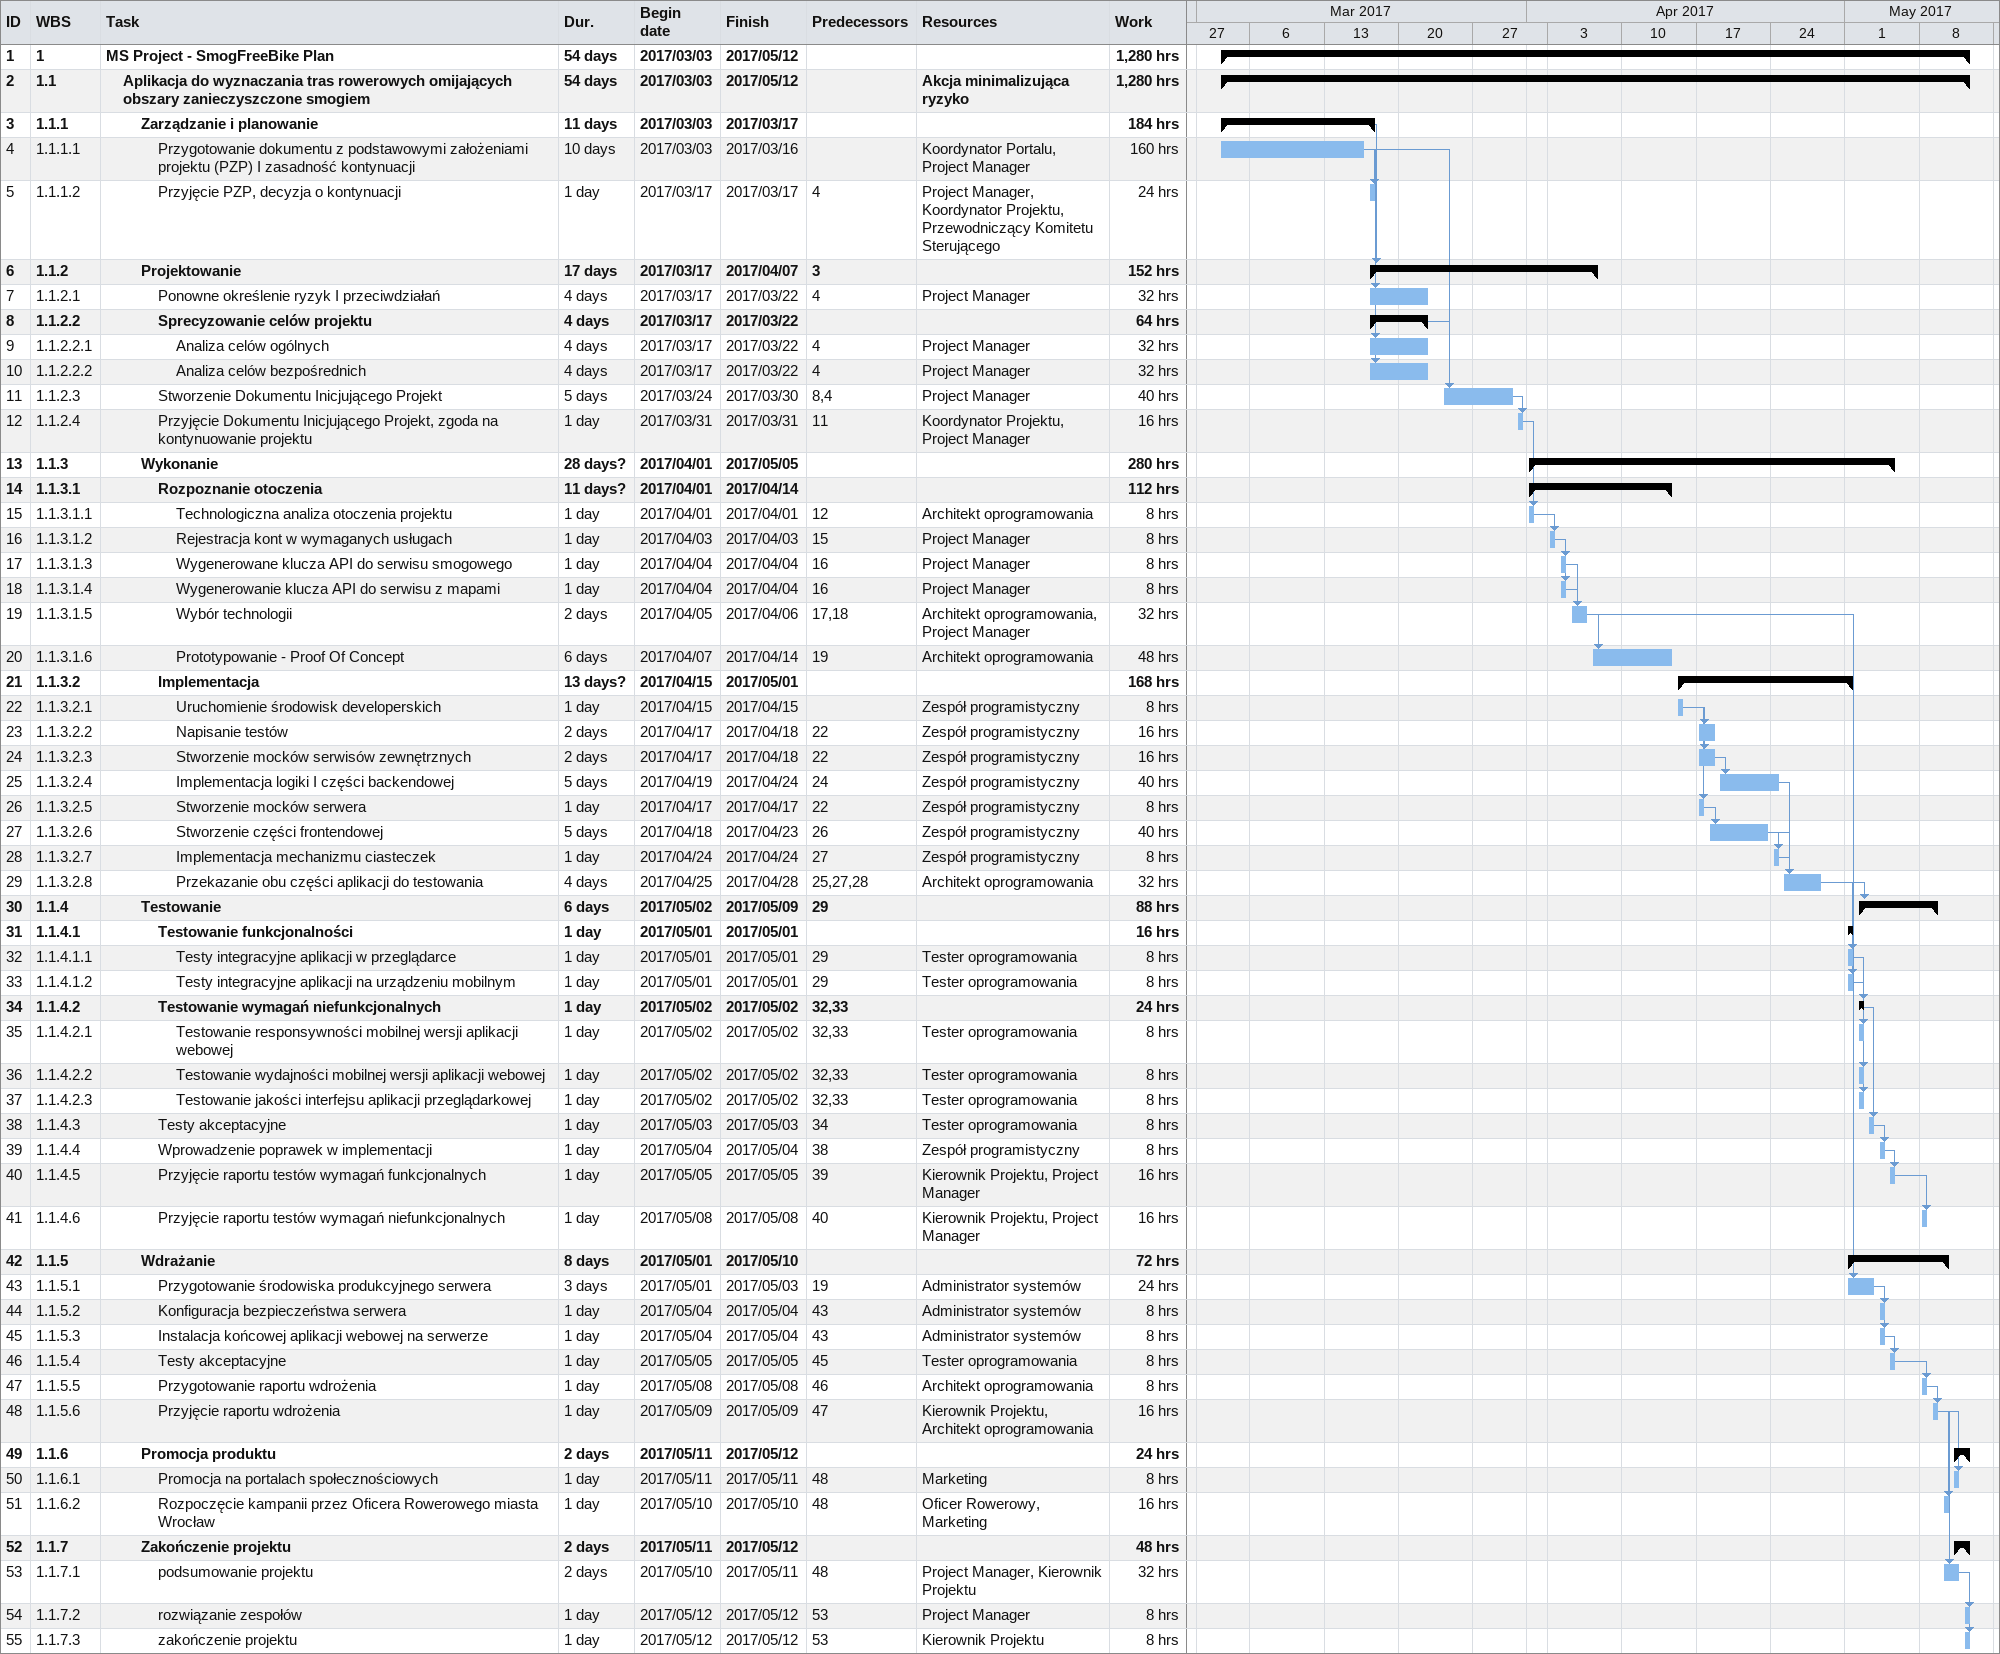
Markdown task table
| ID | WBS | Task | Duration | Start | Finish | Predecessors | Resources | Work (h) |
|---|---|---|---|---|---|---|---|---|
| 1 | 1 | **MS Project - SmogFreeBike Plan** | 54d | 2017-03-03 | 2017-05-12 |  |  | 1280 |
| 2 | 1.1 | **Aplikacja do wyznaczania tras rowerowych omijających obszary zanieczyszczone smogiem** | 54d | 2017-03-03 | 2017-05-12 |  | Akcja minimalizująca ryzyko | 1280 |
| 3 | 1.1.1 | **Zarządzanie i planowanie** | 11d | 2017-03-03 | 2017-03-17 |  |  | 184 |
| 4 | 1.1.1.1 | Przygotowanie dokumentu z podstawowymi założeniami projektu (PZP) I zasadność kontynuacji | 10d | 2017-03-03 | 2017-03-16 |  | Koordynator Portalu, Project Manager | 160 |
| 5 | 1.1.1.2 | Przyjęcie PZP, decyzja o kontynuacji | 1d | 2017-03-17 | 2017-03-17 | 4 | Project Manager, Koordynator Projektu, Przewodniczący Komitetu Sterującego | 24 |
| 6 | 1.1.2 | **Projektowanie** | 17d | 2017-03-17 | 2017-04-07 | 3 |  | 152 |
| 7 | 1.1.2.1 | Ponowne określenie ryzyk I przeciwdziałań | 4d | 2017-03-17 | 2017-03-22 | 4 | Project Manager | 32 |
| 8 | 1.1.2.2 | **Sprecyzowanie celów projektu** | 4d | 2017-03-17 | 2017-03-22 |  |  | 64 |
| 9 | 1.1.2.2.1 | Analiza celów ogólnych | 4d | 2017-03-17 | 2017-03-22 | 4 | Project Manager | 32 |
| 10 | 1.1.2.2.2 | Analiza celów bezpośrednich | 4d | 2017-03-17 | 2017-03-22 | 4 | Project Manager | 32 |
| 11 | 1.1.2.3 | Stworzenie Dokumentu Inicjującego Projekt | 5d | 2017-03-24 | 2017-03-30 | 8, 4 | Project Manager | 40 |
| 12 | 1.1.2.4 | Przyjęcie Dokumentu Inicjującego Projekt, zgoda na kontynuowanie projektu | 1d | 2017-03-31 | 2017-03-31 | 11 | Koordynator Projektu, Project Manager | 16 |
| 13 | 1.1.3 | **Wykonanie** | 28d? | 2017-04-01 | 2017-05-05 |  |  | 280 |
| 14 | 1.1.3.1 | **Rozpoznanie otoczenia** | 11d? | 2017-04-01 | 2017-04-14 |  |  | 112 |
| 15 | 1.1.3.1.1 | Technologiczna analiza otoczenia projektu | 1d | 2017-04-01 | 2017-04-01 | 12 | Architekt oprogramowania | 8 |
| 16 | 1.1.3.1.2 | Rejestracja kont w wymaganych usługach | 1d | 2017-04-03 | 2017-04-03 | 15 | Project Manager | 8 |
| 17 | 1.1.3.1.3 | Wygenerowane klucza API do serwisu smogowego | 1d | 2017-04-04 | 2017-04-04 | 16 | Project Manager | 8 |
| 18 | 1.1.3.1.4 | Wygenerowanie klucza API do serwisu z mapami | 1d | 2017-04-04 | 2017-04-04 | 16 | Project Manager | 8 |
| 19 | 1.1.3.1.5 | Wybór technologii | 2d | 2017-04-05 | 2017-04-06 | 17, 18 | Architekt oprogramowania, Project Manager | 32 |
| 20 | 1.1.3.1.6 | Prototypowanie - Proof Of Concept | 6d | 2017-04-07 | 2017-04-14 | 19 | Architekt oprogramowania | 48 |
| 21 | 1.1.3.2 | **Implementacja** | 13d? | 2017-04-15 | 2017-05-01 |  |  | 168 |
| 22 | 1.1.3.2.1 | Uruchomienie środowisk developerskich | 1d | 2017-04-15 | 2017-04-15 |  | Zespół programistyczny | 8 |
| 23 | 1.1.3.2.2 | Napisanie testów | 2d | 2017-04-17 | 2017-04-18 | 22 | Zespół programistyczny | 16 |
| 24 | 1.1.3.2.3 | Stworzenie mocków serwisów zewnętrznych | 2d | 2017-04-17 | 2017-04-18 | 22 | Zespół programistyczny | 16 |
| 25 | 1.1.3.2.4 | Implementacja logiki I części backendowej | 5d | 2017-04-19 | 2017-04-24 | 24 | Zespół programistyczny | 40 |
| 26 | 1.1.3.2.5 | Stworzenie mocków serwera | 1d | 2017-04-17 | 2017-04-17 | 22 | Zespół programistyczny | 8 |
| 27 | 1.1.3.2.6 | Stworzenie części frontendowej | 5d | 2017-04-18 | 2017-04-23 | 26 | Zespół programistyczny | 40 |
| 28 | 1.1.3.2.7 | Implementacja mechanizmu ciasteczek | 1d | 2017-04-24 | 2017-04-24 | 27 | Zespół programistyczny | 8 |
| 29 | 1.1.3.2.8 | Przekazanie obu części aplikacji do testowania | 4d | 2017-04-25 | 2017-04-28 | 25, 27, 28 | Architekt oprogramowania | 32 |
| 30 | 1.1.4 | **Testowanie** | 6d | 2017-05-02 | 2017-05-09 | 29 |  | 88 |
| 31 | 1.1.4.1 | **Testowanie funkcjonalności** | 1d | 2017-05-01 | 2017-05-01 |  |  | 16 |
| 32 | 1.1.4.1.1 | Testy integracyjne aplikacji w przeglądarce | 1d | 2017-05-01 | 2017-05-01 | 29 | Tester oprogramowania | 8 |
| 33 | 1.1.4.1.2 | Testy integracyjne aplikacji na urządzeniu mobilnym | 1d | 2017-05-01 | 2017-05-01 | 29 | Tester oprogramowania | 8 |
| 34 | 1.1.4.2 | **Testowanie wymagań niefunkcjonalnych** | 1d | 2017-05-02 | 2017-05-02 | 32, 33 |  | 24 |
| 35 | 1.1.4.2.1 | Testowanie responsywności mobilnej wersji aplikacji webowej | 1d | 2017-05-02 | 2017-05-02 | 32, 33 | Tester oprogramowania | 8 |
| 36 | 1.1.4.2.2 | Testowanie wydajności mobilnej wersji aplikacji webowej | 1d | 2017-05-02 | 2017-05-02 | 32, 33 | Tester oprogramowania | 8 |
| 37 | 1.1.4.2.3 | Testowanie jakości interfejsu aplikacji przeglądarkowej | 1d | 2017-05-02 | 2017-05-02 | 32, 33 | Tester oprogramowania | 8 |
| 38 | 1.1.4.3 | Testy akceptacyjne | 1d | 2017-05-03 | 2017-05-03 | 34 | Tester oprogramowania | 8 |
| 39 | 1.1.4.4 | Wprowadzenie poprawek w implementacji | 1d | 2017-05-04 | 2017-05-04 | 38 | Zespół programistyczny | 8 |
| 40 | 1.1.4.5 | Przyjęcie raportu testów wymagań funkcjonalnych | 1d | 2017-05-05 | 2017-05-05 | 39 | Kierownik Projektu, Project Manager | 16 |
| 41 | 1.1.4.6 | Przyjęcie raportu testów wymagań niefunkcjonalnych | 1d | 2017-05-08 | 2017-05-08 | 40 | Kierownik Projektu, Project Manager | 16 |
| 42 | 1.1.5 | **Wdrażanie** | 8d | 2017-05-01 | 2017-05-10 |  |  | 72 |
| 43 | 1.1.5.1 | Przygotowanie środowiska produkcyjnego serwera | 3d | 2017-05-01 | 2017-05-03 | 19 | Administrator systemów | 24 |
| 44 | 1.1.5.2 | Konfiguracja bezpieczeństwa serwera | 1d | 2017-05-04 | 2017-05-04 | 43 | Administrator systemów | 8 |
| 45 | 1.1.5.3 | Instalacja końcowej aplikacji webowej na serwerze | 1d | 2017-05-04 | 2017-05-04 | 43 | Administrator systemów | 8 |
| 46 | 1.1.5.4 | Testy akceptacyjne | 1d | 2017-05-05 | 2017-05-05 | 45 | Tester oprogramowania | 8 |
| 47 | 1.1.5.5 | Przygotowanie raportu wdrożenia | 1d | 2017-05-08 | 2017-05-08 | 46 | Architekt oprogramowania | 8 |
| 48 | 1.1.5.6 | Przyjęcie raportu wdrożenia | 1d | 2017-05-09 | 2017-05-09 | 47 | Kierownik Projektu, Architekt oprogramowania | 16 |
| 49 | 1.1.6 | **Promocja produktu** | 2d | 2017-05-11 | 2017-05-12 |  |  | 24 |
| 50 | 1.1.6.1 | Promocja na portalach społecznościowych | 1d | 2017-05-11 | 2017-05-11 | 48 | Marketing | 8 |
| 51 | 1.1.6.2 | Rozpoczęcie kampanii przez Oficera Rowerowego miasta Wrocław | 1d | 2017-05-10 | 2017-05-10 | 48 | Oficer Rowerowy, Marketing | 16 |
| 52 | 1.1.7 | **Zakończenie projektu** | 2d | 2017-05-11 | 2017-05-12 |  |  | 48 |
| 53 | 1.1.7.1 | podsumowanie projektu | 2d | 2017-05-10 | 2017-05-11 | 48 | Project Manager, Kierownik Projektu | 32 |
| 54 | 1.1.7.2 | rozwiązanie zespołów | 1d | 2017-05-12 | 2017-05-12 | 53 | Project Manager | 8 |
| 55 | 1.1.7.3 | zakończenie projektu | 1d | 2017-05-12 | 2017-05-12 | 53 | Kierownik Projektu | 8 |
